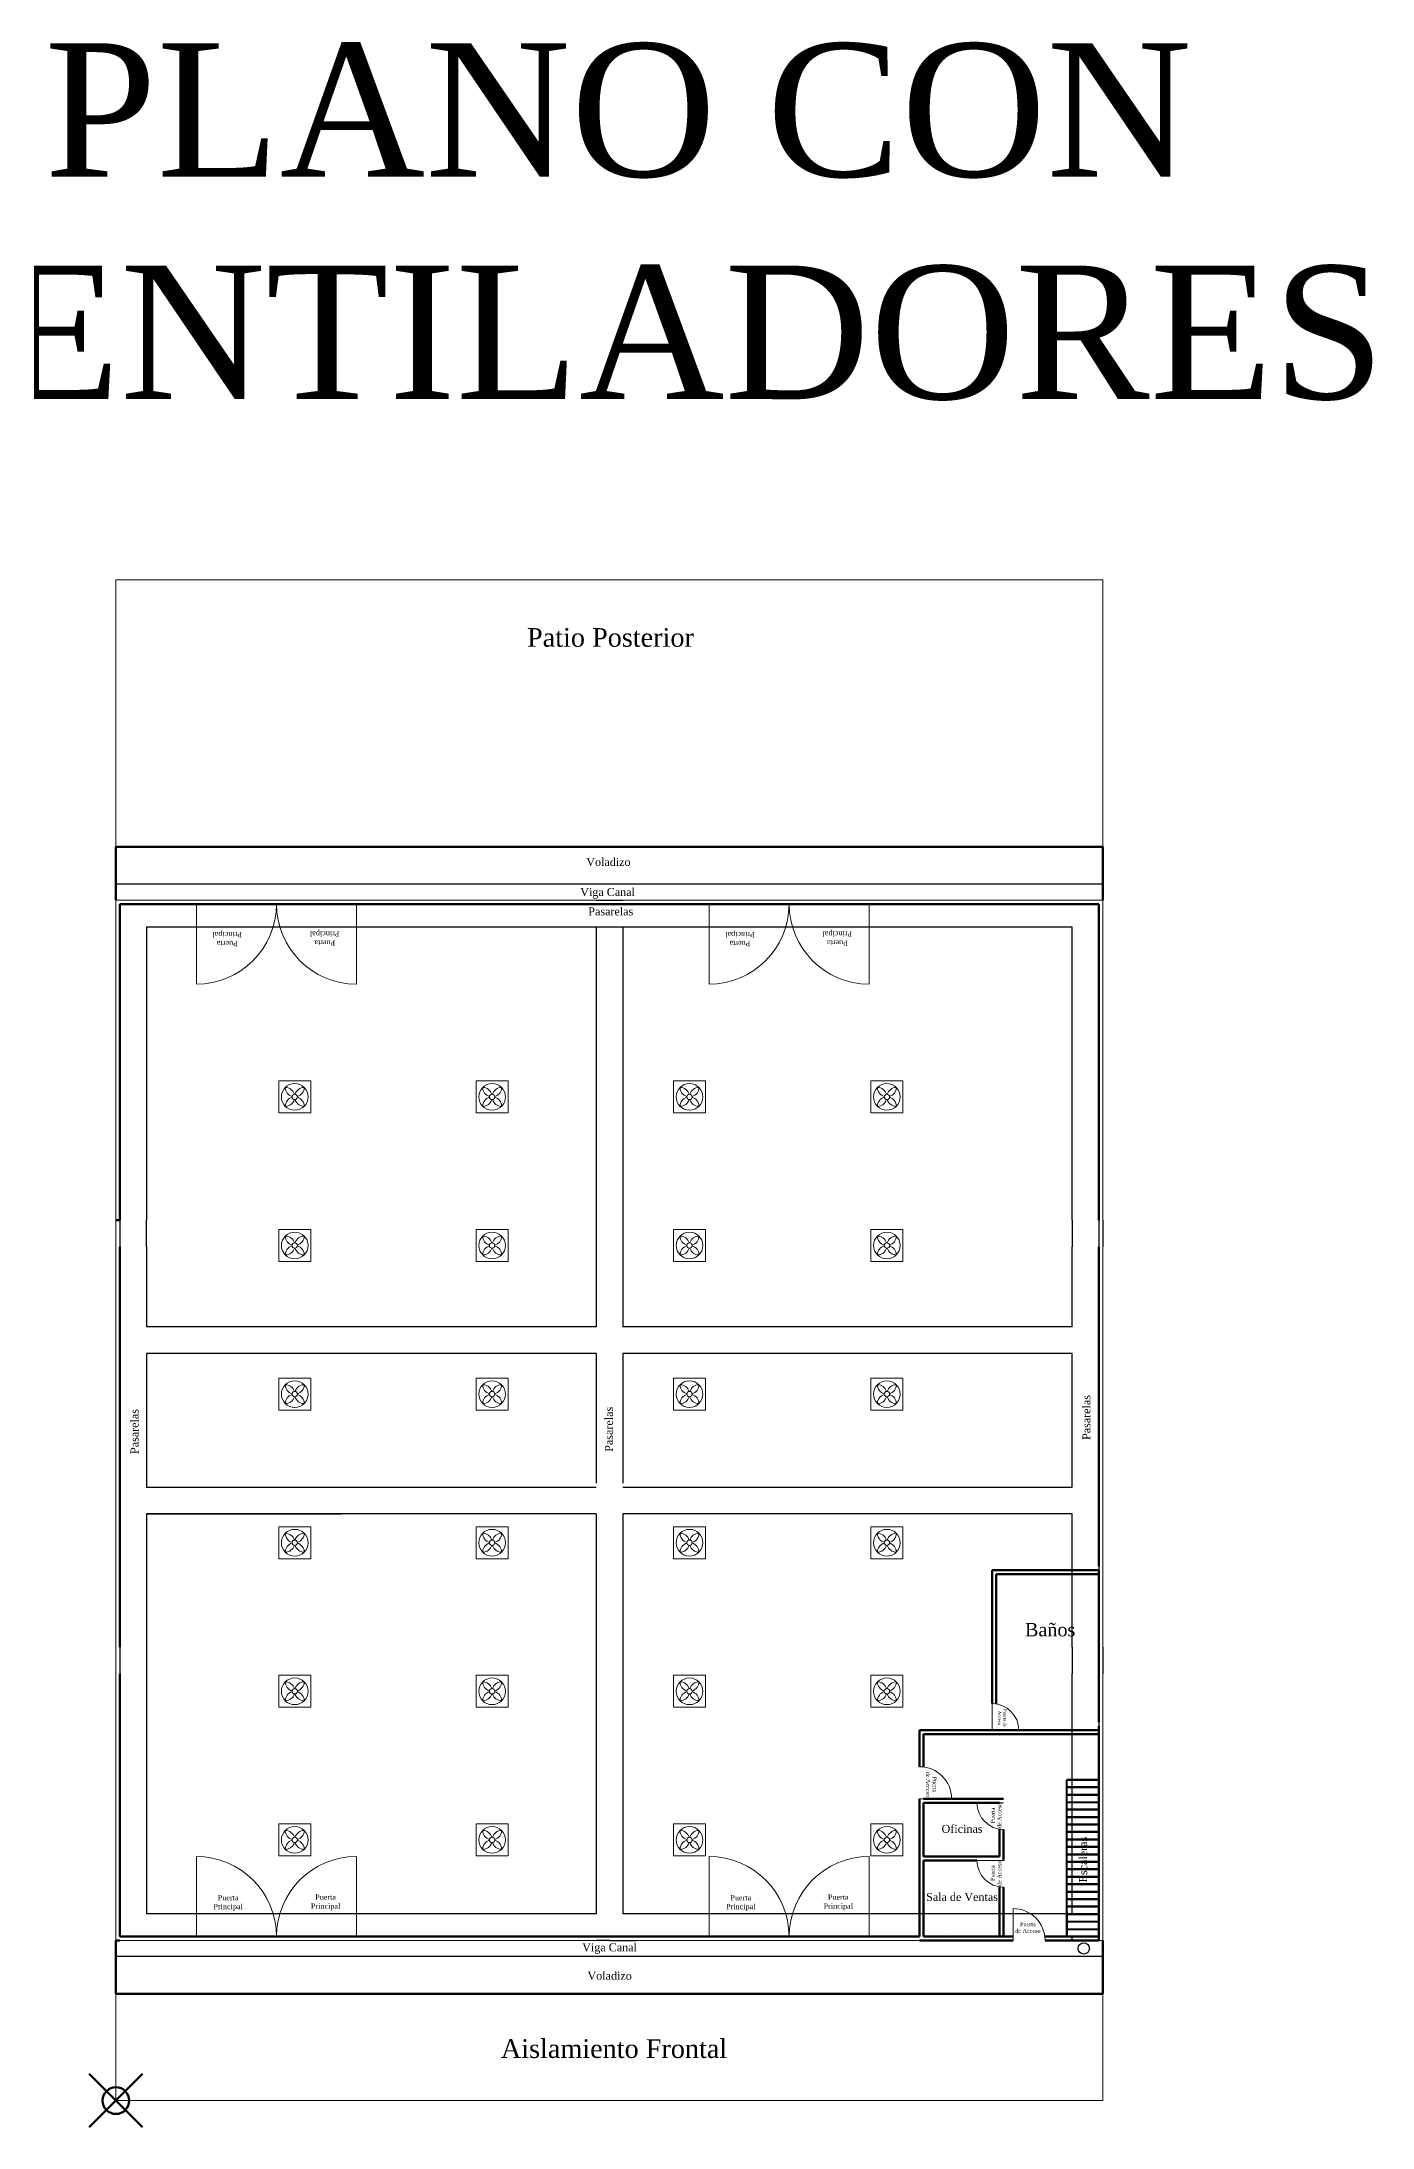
# Model space of a CAD drawing. Header units: metres. Extents: x 29 to 562, y -33 to 369.
# Drawn here: x 202.2 to 252.1, y 80.9 to 159.1 of the extents above; entities that cross this region are included whole.
import ezdxf

# ---------------------------------------------------------------- set-up
doc = ezdxf.new("R2010")
doc.units = ezdxf.units.M
doc.header["$LTSCALE"] = 2
doc.header["$PDMODE"] = 35
for name, color, linetype, lineweight in [('A-AREA', 7, 'Continuous', 5), ('A-DOOR', 251, 'Continuous', 18), ('A-ROOF', 226, 'Continuous', 53), ('C-WALL', 7, 'Continuous', 60), ('E-AIR', 160, 'Continuous', 5), ('S-STRS', 4, 'Continuous', 40), ('S-WALL', 7, 'Continuous', 60)]:
    doc.layers.add(name, color=color, linetype=linetype, lineweight=lineweight)
doc.layers.add('S-DECK', color=7, linetype='Continuous')
doc.layers.add('S-PLAT', color=7, linetype='Continuous')
doc.styles.get("Standard").update_dxf_attribs({"font": 'arial.ttf'})

# ---------------------------------------------------------------- blocks, each defined once
blk = doc.blocks.new('*U6')
at = {"layer": 'E-AIR'}
blk.add_lwpolyline([(-0.6, -0.6), (0.6, -0.6), (0.6, 0.6), (-0.6, 0.6)], close=True, dxfattribs=at)
for radius in [0.5, 0.1]:
    blk.add_circle((0, 0), radius, dxfattribs=at)
for centre, start, end in [((-0.354, 0), 16.2602, 90), ((0, 0.354), 180, 253.7398), ((0.354, 0), 90, 163.7398), ((0, 0.354), 286.2602, 0), ((0, -0.354), 106.2602, 180), ((-0.354, 0), 270, 343.7398), ((0.354, 0), 196.2602, 270), ((0, -0.354), 360, 73.7398)]:
    blk.add_arc(centre, 0.354, start, end, dxfattribs=at)
blk = doc.blocks.new('*U7')
at = {"layer": 'E-AIR', "color": 0, "linetype": 'ByBlock', "lineweight": -2, "transparency": 16777216}
for p in [(0, 27.85), (7.4, 27.85), (14.8, 27.85), (22.2, 27.85), (0, 22.28), (7.4, 22.28), (14.8, 22.28), (22.2, 22.28), (0, 16.71), (7.4, 16.71), (14.8, 16.71), (22.2, 16.71), (0, 11.14), (7.4, 11.14), (14.8, 11.14), (22.2, 11.14), (0, 5.57), (7.4, 5.57), (14.8, 5.57), (22.2, 5.57), (0, 0), (7.4, 0), (14.8, 0), (22.2, 0)]:
    blk.add_blockref('*U6', p, dxfattribs=at)

msp = doc.modelspace()

# ---------------------------------------------------------------- linework, layer by layer
at = {"layer": 'A-AREA'}
for p, q in [((242.001, 138.894), (205.001, 138.894)), ((205.001, 138.894), (205.001, 81.894)), ((205.001, 138.894), (205.001, 126.894)), ((205.001, 138.894), (205.001, 81.894)), ((242.001, 81.894), (242.001, 138.894)), ((242.001, 81.894), (242.001, 138.894)), ((205.001, 126.894), (242.001, 126.894)), ((205.001, 126.894), (242.001, 126.894)), ((205.001, 81.894), (205.001, 87.894)), ((205.001, 87.894), (233.983, 87.894)), ((233.983, 87.894), (238.636, 87.894)), ((233.983, 87.894), (238.636, 87.894)), ((239.836, 87.894), (242.001, 87.894)), ((239.836, 87.894), (242.001, 87.894)), ((205.001, 81.894), (242.001, 81.894))]:
    msp.add_line(p, q, dxfattribs=at)
at = {"layer": 'A-DOOR'}
for p, q in [((208.02, 126.744), (208.02, 123.744)), ((214.02, 126.744), (214.02, 123.744)), ((227.239, 126.744), (227.239, 123.744)), ((233.239, 126.744), (233.239, 123.744)), ((237.851, 96.774), (237.851, 95.774)), ((235.133, 93.208), (236.333, 93.208)), ((237.283, 93.058), (238.283, 93.058)), ((208.02, 88.044), (208.02, 91.044)), ((214.02, 88.044), (214.02, 91.044)), ((227.239, 88.044), (227.239, 91.044)), ((233.239, 88.044), (233.239, 91.044)), ((237.283, 90.894), (238.283, 90.894)), ((230.239, 88.877), (230.239, 88.879)), ((238.636, 87.894), (238.636, 89.094)), ((230.239, 88.044), (227.239, 88.044)), ((230.239, 88.044), (230.239, 88.144)), ((233.239, 88.044), (230.239, 88.044))]:
    msp.add_line(p, q, dxfattribs=at)
for centre, radius, start, end in [((208.02, 126.744), 3, 270, 0), ((214.02, 126.744), 3, 180, 270), ((227.239, 126.744), 3, 270, 0), ((233.239, 126.744), 3, 180, 270), ((237.851, 95.774), 1, 0, 90), ((235.133, 93.208), 1.2, 0, 90), ((238.283, 93.058), 1, 180, 270), ((208.02, 88.044), 3, 0, 90), ((214.02, 88.044), 3, 90, 180), ((227.239, 88.044), 3, 0, 90), ((233.239, 88.044), 3, 90, 180), ((238.283, 90.894), 1, 180, 270), ((227.239, 88.044), 3, 163.54075, 163.83863), ((238.636, 87.894), 1.2, 360, 90), ((227.239, 88.044), 3, 182.86598, 182.9389), ((233.239, 88.044), 3, 1.88005, 1.91326), ((227.239, 88.044), 3, 194.47751, 194.61534), ((227.239, 88.044), 3, 345.38466, 345.52249)]:
    msp.add_arc(centre, radius, start, end, dxfattribs=at)
at = {"layer": 'A-ROOF'}
for p, q in [((205.001, 126.894), (205.001, 128.894)), ((242.001, 128.894), (205.001, 128.894)), ((242.001, 126.894), (242.001, 128.894)), ((205.001, 87.894), (205.001, 85.894)), ((242.001, 87.894), (242.001, 85.894)), ((242.001, 85.894), (205.001, 85.894))]:
    msp.add_line(p, q, dxfattribs=at)
at = {"layer": 'C-WALL'}
msp.add_point((205.001, 81.894), dxfattribs=at)
at = {"layer": 'S-DECK'}
for p, q in [((205.001, 126.894), (205.001, 127.494)), ((242.001, 127.494), (205.001, 127.494)), ((242.001, 126.894), (242.001, 127.494)), ((223.501, 126.894), (224.001, 126.894)), ((205.001, 87.894), (205.001, 87.294)), ((223.501, 87.894), (223.001, 87.894)), ((242.001, 87.894), (242.001, 87.294)), ((242.001, 87.294), (205.001, 87.294))]:
    msp.add_line(p, q, dxfattribs=at)
msp.add_circle((241.288, 87.599), 0.21, dxfattribs=at)
at = {"layer": 'S-PLAT'}
for p, q in [((223.001, 126.894), (224.001, 126.894)), ((206.151, 125.894), (206.151, 114.894)), ((206.151, 125.894), (240.851, 125.894)), ((223.001, 125.894), (223.001, 110.894)), ((224.001, 125.894), (224.001, 110.894)), ((240.851, 114.894), (240.851, 125.894)), ((205.151, 114.894), (205.151, 113.894)), ((206.151, 113.894), (206.151, 114.894)), ((240.851, 114.894), (240.851, 113.894)), ((241.851, 114.894), (241.851, 98.894)), ((242.001, 114.894), (242.001, 113.894)), ((206.151, 113.894), (206.151, 110.894)), ((240.851, 110.894), (240.851, 113.894)), ((223.001, 110.894), (206.151, 110.894)), ((223.001, 110.894), (219.749, 110.894)), ((240.851, 110.894), (224.001, 110.894)), ((206.151, 109.894), (206.151, 104.894)), ((223.001, 109.894), (206.151, 109.894)), ((223.001, 109.894), (223.001, 105.044)), ((240.851, 109.894), (224.001, 109.894)), ((224.001, 109.894), (224.001, 105.044)), ((240.851, 104.894), (240.851, 109.894)), ((206.151, 104.894), (223.001, 104.894)), ((224.001, 104.894), (240.851, 104.894)), ((206.151, 103.894), (206.151, 98.894)), ((223.001, 103.894), (206.151, 103.894)), ((206.151, 103.894), (213.459, 103.894)), ((223.001, 103.894), (223.001, 88.894)), ((240.851, 103.894), (224.001, 103.894)), ((224.001, 103.894), (224.001, 88.894)), ((240.851, 98.894), (240.851, 103.894)), ((205.151, 98.894), (205.151, 97.894)), ((206.151, 98.894), (206.151, 97.894)), ((240.851, 98.894), (240.851, 97.894)), ((242.001, 98.894), (242.001, 97.894)), ((206.151, 97.894), (206.151, 88.894)), ((240.851, 88.894), (240.851, 97.894)), ((241.851, 97.894), (241.851, 87.894)), ((223.001, 88.894), (206.151, 88.894)), ((227.239, 88.894), (224.001, 88.894)), ((240.851, 88.894), (227.239, 88.894)), ((223.501, 87.894), (224.501, 87.894)), ((240.851, 87.894), (240.851, 88.044))]:
    msp.add_line(p, q, dxfattribs=at)
at = {"layer": 'S-STRS'}
for p, q in [((240.651, 93.358), (240.651, 93.924)), ((240.651, 93.924), (241.851, 93.924)), ((241.851, 93.924), (240.651, 93.924)), ((240.651, 93.924), (241.851, 93.924)), ((240.651, 93.644), (241.851, 93.644)), ((241.851, 93.644), (240.651, 93.644)), ((240.651, 93.644), (241.851, 93.644)), ((240.651, 93.644), (241.851, 93.644)), ((240.651, 93.644), (241.851, 93.644)), ((240.651, 93.364), (241.851, 93.364)), ((240.651, 93.364), (241.851, 93.364)), ((240.651, 93.358), (241.851, 93.358)), ((240.651, 93.084), (240.651, 93.358)), ((241.851, 93.358), (240.651, 93.358)), ((240.651, 93.358), (241.851, 93.358)), ((240.651, 93.084), (241.851, 93.084)), ((240.651, 92.804), (240.651, 93.084)), ((240.651, 93.084), (241.851, 93.084)), ((241.851, 93.084), (241.851, 93.794)), ((241.851, 93.084), (241.851, 92.804)), ((240.651, 92.804), (241.851, 92.804)), ((240.651, 92.524), (240.651, 92.804)), ((241.851, 92.804), (240.651, 92.804)), ((240.651, 92.804), (241.851, 92.804)), ((240.651, 92.524), (241.851, 92.524)), ((240.651, 92.244), (240.651, 92.524)), ((241.851, 92.524), (240.651, 92.524)), ((240.651, 92.524), (241.851, 92.524)), ((241.851, 92.804), (241.851, 92.524)), ((241.851, 92.524), (241.851, 92.244)), ((240.651, 92.244), (241.851, 92.244)), ((240.651, 91.964), (240.651, 92.244)), ((241.851, 92.244), (240.651, 92.244)), ((240.651, 92.244), (241.851, 92.244)), ((240.651, 91.964), (241.851, 91.964)), ((240.651, 91.684), (240.651, 91.964)), ((241.851, 91.964), (240.651, 91.964)), ((240.651, 91.964), (241.851, 91.964)), ((240.651, 91.684), (241.851, 91.684)), ((240.651, 91.404), (240.651, 91.684)), ((241.851, 91.684), (240.651, 91.684)), ((240.651, 91.684), (241.851, 91.684)), ((241.851, 92.244), (241.851, 91.964)), ((241.851, 91.964), (241.851, 91.684)), ((241.851, 91.684), (241.851, 91.404)), ((240.651, 91.404), (241.851, 91.404)), ((240.651, 91.124), (240.651, 91.404)), ((241.851, 91.404), (240.651, 91.404)), ((240.651, 91.404), (241.851, 91.404)), ((240.651, 91.124), (241.851, 91.124)), ((240.651, 90.844), (240.651, 91.124)), ((241.851, 91.124), (240.651, 91.124)), ((240.651, 91.124), (241.851, 91.124)), ((240.651, 90.844), (241.851, 90.844)), ((240.651, 90.564), (240.651, 90.844)), ((241.851, 90.844), (240.651, 90.844)), ((240.651, 90.844), (241.851, 90.844)), ((241.851, 91.404), (241.851, 91.124)), ((241.851, 91.124), (241.851, 90.844)), ((241.851, 90.844), (241.851, 90.564)), ((240.651, 90.564), (241.851, 90.564)), ((240.651, 90.284), (240.651, 90.564)), ((241.851, 90.564), (240.651, 90.564)), ((240.651, 90.564), (241.851, 90.564)), ((240.651, 90.284), (241.851, 90.284)), ((240.651, 90.004), (240.651, 90.284)), ((241.851, 90.284), (240.651, 90.284)), ((240.651, 90.284), (241.851, 90.284)), ((240.651, 90.004), (241.851, 90.004)), ((240.651, 89.724), (240.651, 90.004)), ((241.851, 90.004), (240.651, 90.004)), ((240.651, 90.004), (241.851, 90.004)), ((241.851, 90.564), (241.851, 90.284)), ((241.851, 90.284), (241.851, 90.004)), ((241.851, 90.004), (241.851, 89.724)), ((240.651, 89.724), (241.851, 89.724)), ((240.651, 89.444), (240.651, 89.724)), ((241.851, 89.724), (240.651, 89.724)), ((240.651, 89.724), (241.851, 89.724)), ((240.651, 89.444), (241.851, 89.444)), ((240.651, 89.164), (240.651, 89.444)), ((241.851, 89.444), (240.651, 89.444)), ((240.651, 89.444), (241.851, 89.444)), ((240.651, 89.164), (241.851, 89.164)), ((240.651, 88.884), (240.651, 89.164)), ((241.851, 89.164), (240.651, 89.164)), ((240.651, 89.164), (241.851, 89.164)), ((241.851, 89.724), (241.851, 89.444)), ((241.851, 89.444), (241.851, 89.164)), ((241.851, 89.164), (241.851, 88.884)), ((240.651, 88.324), (240.651, 89.073)), ((240.651, 88.964), (240.651, 88.044)), ((241.851, 88.884), (240.651, 88.884)), ((240.651, 88.884), (241.851, 88.884)), ((240.651, 88.604), (240.651, 88.884)), ((240.651, 88.884), (241.851, 88.884)), ((240.651, 88.604), (241.851, 88.604)), ((240.651, 88.604), (241.851, 88.604)), ((241.851, 88.884), (241.851, 88.754)), ((241.851, 88.754), (241.851, 88.474)), ((241.851, 88.474), (241.851, 88.194)), ((240.651, 88.044), (240.651, 88.324)), ((240.651, 88.324), (241.851, 88.324)), ((240.651, 88.044), (241.851, 88.044)), ((240.651, 88.044), (241.851, 88.044))]:
    msp.add_line(p, q, dxfattribs=at)
at = {"layer": 'S-WALL'}
for p, q in [((205.151, 114.894), (205.151, 126.744)), ((205.151, 114.894), (205.151, 126.744)), ((205.151, 126.744), (241.851, 126.744)), ((241.851, 114.894), (241.851, 126.744)), ((241.851, 114.894), (241.851, 126.744)), ((205.001, 114.894), (205.151, 114.894)), ((205.151, 98.894), (205.151, 113.894)), ((241.851, 101.924), (241.851, 113.894)), ((241.851, 101.924), (241.851, 113.894)), ((237.851, 101.624), (237.851, 101.774)), ((237.851, 101.774), (241.851, 101.774)), ((241.851, 98.894), (241.851, 101.774)), ((241.851, 96.074), (241.851, 101.774)), ((237.851, 101.624), (237.851, 96.774)), ((238.001, 101.474), (238.001, 101.624)), ((238.001, 101.624), (241.851, 101.624)), ((238.001, 96.763), (238.001, 101.474)), ((205.151, 88.044), (205.151, 97.894)), ((205.151, 88.044), (205.151, 97.894)), ((241.851, 96.074), (241.851, 97.894)), ((235.133, 95.774), (241.851, 95.774)), ((235.133, 94.408), (235.133, 95.774)), ((235.133, 95.774), (241.851, 95.774)), ((235.133, 94.408), (235.133, 95.774)), ((237.933, 95.624), (235.283, 95.624)), ((235.283, 94.399), (235.283, 95.624)), ((237.851, 95.774), (241.851, 95.774)), ((240.042, 95.624), (237.933, 95.624)), ((241.851, 95.624), (240.042, 95.624)), ((241.851, 95.924), (241.851, 88.044)), ((241.851, 95.924), (241.851, 88.044)), ((241.851, 95.924), (241.851, 88.044)), ((241.851, 92.924), (241.851, 95.544)), ((241.851, 95.274), (241.851, 95.124)), ((235.133, 88.044), (235.133, 93.208)), ((235.283, 93.208), (238.283, 93.208)), ((235.283, 91.044), (235.283, 93.058)), ((235.283, 93.058), (238.133, 93.058)), ((241.851, 90.815), (241.851, 92.624)), ((238.133, 92.069), (238.133, 91.044)), ((238.283, 92.058), (238.283, 91.044)), ((235.283, 91.044), (238.133, 91.044)), ((235.283, 88.044), (235.283, 90.894)), ((235.283, 90.894), (237.283, 90.894)), ((238.283, 91.044), (238.283, 90.894)), ((238.133, 89.905), (238.133, 88.044)), ((241.851, 87.894), (241.851, 90.515)), ((238.283, 89.894), (238.283, 88.044)), ((205.001, 87.894), (205.151, 87.894)), ((205.151, 88.044), (235.133, 88.044)), ((235.133, 87.894), (238.636, 87.894)), ((235.133, 87.894), (238.636, 87.894)), ((237.542, 88.044), (235.283, 88.044)), ((236.486, 88.044), (236.483, 88.044)), ((236.483, 88.044), (236.486, 88.044)), ((236.483, 88.044), (236.486, 88.044)), ((238.636, 87.894), (236.486, 87.894)), ((238.636, 87.894), (236.486, 87.894)), ((238.636, 88.044), (237.542, 88.044)), ((238.636, 88.044), (237.542, 88.044)), ((239.892, 88.044), (239.826, 88.044)), ((239.892, 88.044), (239.826, 88.044)), ((239.836, 87.894), (241.851, 87.894)), ((239.851, 87.894), (239.836, 87.894)), ((241.851, 87.894), (239.836, 87.894)), ((241.851, 87.894), (239.836, 87.894)), ((239.836, 87.894), (241.851, 87.894)), ((241.851, 88.044), (239.873, 88.044)), ((241.851, 87.894), (241.851, 88.194)), ((241.851, 87.894), (241.851, 88.044))]:
    msp.add_line(p, q, dxfattribs=at)

# ---------------------------------------------------------------- block references
at = {"layer": 'E-AIR'}
msp.add_blockref('*U7', (211.706, 91.666), dxfattribs=at)

# ---------------------------------------------------------------- texts
at = {"attachment_point": 2}
for s, width, insert, char_height in [('{\\fTimes New Roman|b0|i0|c0|p18;PLANO CON VENTILADORES}', 69.93919, (223.835, 159.013), 5), ('{\\fTimes New Roman|b0|i0|c0|p18;Patio Posterior}', 13.41015, (223.542, 137.09), 0.7), ('{\\fTimes New Roman|b0|i0|c0|p18;Voladizo}', 13.41015, (223.466, 128.475), 0.3), ('{\\fTimes New Roman|b0|i0|c0|p18;Viga Canal}', 13.41015, (223.436, 127.347), 0.3), ('{\\fTimes New Roman|b0|i0|c0|p18;Pasarelas}', 13.41015, (223.555, 126.62), 0.3), ('{\\fTimes New Roman|b0|i0|c0|p18;Baños}', 13.41015, (240.027, 99.797), 0.5), ('{\\fTimes New Roman|b0|i0|c0|p18;Oficinas}', 13.41015, (236.723, 92.23), 0.3), ('{\\fTimes New Roman|b0|i0|c0|p18;Puerta^JPrincipal}', 13.41015, (209.21, 89.603), 0.2), ('{\\fTimes New Roman|b0|i0|c0|p18;Puerta ^JPrincipal}', 13.41015, (212.864, 89.622), 0.2), ('{\\fTimes New Roman|b0|i0|c0|p18;Puerta^JPrincipal}', 13.41015, (228.429, 89.603), 0.2), ('{\\fTimes New Roman|b0|i0|c0|p18;Puerta ^JPrincipal}', 13.41015, (232.084, 89.622), 0.2), ('{\\fTimes New Roman|b0|i0|c0|p18;Sala de Ventas}', 13.41015, (236.723, 89.678), 0.3), ('{\\fTimes New Roman|b0|i0|c0|p18;Puerta^Jde Acceso}', 13.41015, (239.192, 88.581), 0.15), ('{\\fTimes New Roman|b0|i0|c0|p18;Viga Canal}', 13.41015, (223.508, 87.79), 0.3), ('{\\fTimes New Roman|b0|i0|c0|p18;Voladizo}', 13.41015, (223.512, 86.724), 0.3), ('{\\fTimes New Roman|b0|i0|c0|p18;Aislamiento Frontal}', 13.41015, (223.677, 84.193), 0.7)]:
    msp.add_mtext_dynamic_manual_height_columns(s, width=width, gutter_width=12.5, heights=[0], dxfattribs=dict(at, insert=insert, char_height=char_height))
for s, width, insert, char_height, rotation in [('{\\fTimes New Roman|b0|i0|c0|p18;Puerta ^JPrincipal}', 13.41015, (209.175, 125.166), 0.2, 180), ('{\\fTimes New Roman|b0|i0|c0|p18;Puerta^JPrincipal}', 13.41015, (212.829, 125.185), 0.2, 180), ('{\\fTimes New Roman|b0|i0|c0|p18;Puerta ^JPrincipal}', 13.41015, (228.394, 125.166), 0.2, 180), ('{\\fTimes New Roman|b0|i0|c0|p18;Puerta^JPrincipal}', 13.41015, (232.048, 125.185), 0.2, 180), ('{\\fTimes New Roman|b0|i0|c0|p18;Pasarelas}', 7.82908, (223.335, 107.056), 0.3, 90), ('{\\fTimes New Roman|b0|i0|c0|p18;Pasarelas}', 7.82908, (241.235, 107.499), 0.3, 90), ('{\\fTimes New Roman|b0|i0|c0|p18;Pasarelas}', 7.82908, (205.549, 106.974), 0.3, 90), ('{\\fTimes New Roman|b0|i0|c0|p18;Puerta de ^JAcceso}', 13.41015, (238.389, 96.236), 0.12, 269.56829), ('{\\fTimes New Roman|b0|i0|c0|p18;Puerta^Jde Acceso}', 13.41015, (235.777, 93.747), 0.15, 270), ('{\\fTimes New Roman|b0|i0|c0|p18;Puerta^Jde Acceso}', 13.41015, (237.796, 92.583), 0.15, 90), ('{\\fTimes New Roman|b0|i0|c0|p18;Escaleras}', 7.82908, (241.114, 90.928), 0.3, 90), ('{\\fTimes New Roman|b0|i0|c0|p18;Puerta^Jde Acceso}', 13.41015, (237.796, 90.419), 0.15, 90)]:
    msp.add_mtext_dynamic_manual_height_columns(s, width=width, gutter_width=12.5, heights=[0], dxfattribs=dict(at, insert=insert, char_height=char_height, rotation=rotation))

doc.saveas('drawing.dxf')
